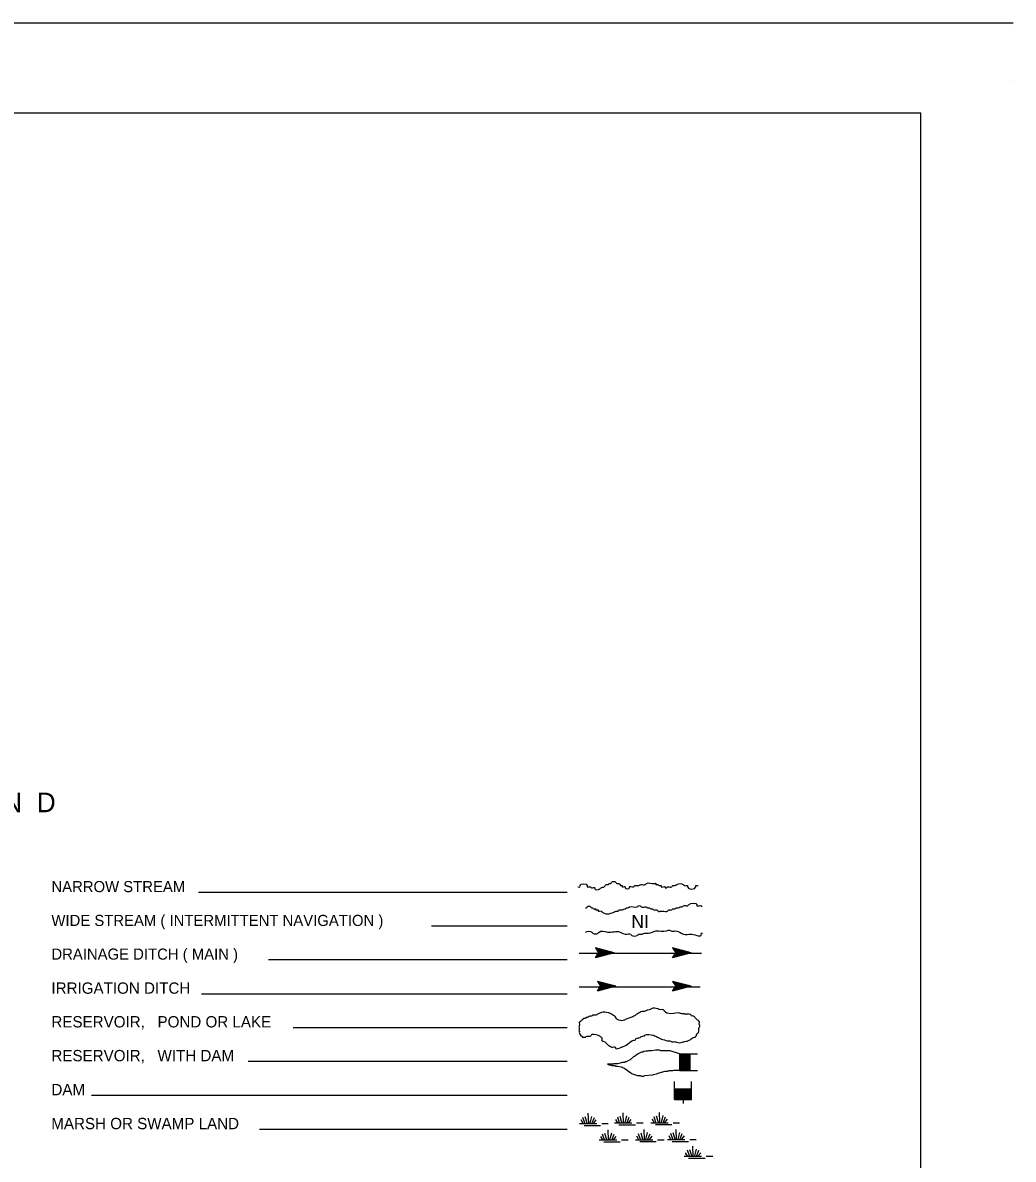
# Model space of a CAD drawing. Extents: x 1801812 to 2342521, y 16392469 to 16767754.
# Drawn here: x 2166526 to 2204403, y 16537235 to 16580704 of the extents above; entities that cross this region are included whole.
import ezdxf

# ---------------------------------------------------------------- set-up
doc = ezdxf.new("R2010")
doc.units = 0
doc.layers.add('L23', color=7, linetype='Continuous')
doc.layers.add('L26', color=7, linetype='Continuous')

msp = doc.modelspace()

# ---------------------------------------------------------------- linework, layer by layer
at = {"layer": 'L23'}
for p, q in [((1885490, 16577260), (2200864, 16577260)), ((2200864, 16396450), (2200864, 16577260)), ((2173241, 16547452), (2187344, 16547452)), ((2182159, 16546158), (2187344, 16546158)), ((2187798, 16545118), (2192476, 16545118)), ((2189139, 16545134), (2188431, 16545319)), ((2188431, 16545319), (2188548, 16545134)), ((2189139, 16545134), (2188431, 16544944)), ((2188431, 16544944), (2188548, 16545134)), ((2189033, 16545118), (2188474, 16544975)), ((2189060, 16545144), (2188484, 16545287)), ((2188959, 16545129), (2188484, 16544991)), ((2188981, 16545144), (2188490, 16545266)), ((2188875, 16545118), (2188500, 16545033)), ((2188891, 16545144), (2188527, 16545234)), ((2188801, 16545129), (2188527, 16545070)), ((2188674, 16545118), (2188532, 16545086)), ((2188801, 16545150), (2188542, 16545192)), ((2189139, 16545134), (2188548, 16545134)), ((2188690, 16545144), (2188558, 16545165)), ((2188600, 16545144), (2188558, 16545150)), ((2188632, 16545118), (2188558, 16545118)), ((2188822, 16545134), (2188632, 16545134)), ((2188759, 16545134), (2188632, 16545134)), ((2192085, 16545134), (2191372, 16545319)), ((2191372, 16545319), (2191494, 16545134)), ((2192085, 16545134), (2191372, 16544944)), ((2191372, 16544944), (2191494, 16545134)), ((2191974, 16545118), (2191415, 16544975)), ((2192001, 16545144), (2191425, 16545287)), ((2191900, 16545129), (2191425, 16544991)), ((2191927, 16545144), (2191430, 16545266)), ((2191816, 16545118), (2191441, 16545033)), ((2191832, 16545144), (2191467, 16545234)), ((2191742, 16545129), (2191467, 16545070)), ((2191615, 16545118), (2191473, 16545086)), ((2191742, 16545150), (2191483, 16545192)), ((2192085, 16545134), (2191494, 16545134)), ((2191631, 16545144), (2191499, 16545165)), ((2191541, 16545144), (2191499, 16545150)), ((2191573, 16545118), (2191499, 16545118)), ((2191768, 16545134), (2191573, 16545134)), ((2191700, 16545134), (2191573, 16545134)), ((2175918, 16544870), (2187344, 16544870)), ((2187798, 16543824), (2192434, 16543824)), ((2189208, 16543851), (2188500, 16544035)), ((2188500, 16544035), (2188616, 16543851)), ((2189208, 16543851), (2188500, 16543661)), ((2188500, 16543661), (2188616, 16543851)), ((2189102, 16543835), (2188542, 16543692)), ((2189123, 16543861), (2188548, 16544004)), ((2189023, 16543845), (2188548, 16543708)), ((2189049, 16543861), (2188558, 16543983)), ((2188944, 16543835), (2188569, 16543750)), ((2188959, 16543861), (2188590, 16543951)), ((2188864, 16543845), (2188590, 16543782)), ((2188743, 16543835), (2188600, 16543803)), ((2188864, 16543866), (2188606, 16543909)), ((2189208, 16543851), (2188616, 16543851)), ((2188759, 16543861), (2188627, 16543882)), ((2188664, 16543861), (2188627, 16543866)), ((2188701, 16543835), (2188627, 16543835)), ((2188891, 16543851), (2188701, 16543851)), ((2188822, 16543851), (2188701, 16543851)), ((2192085, 16543851), (2191372, 16544035)), ((2191372, 16544035), (2191494, 16543851)), ((2192085, 16543851), (2191372, 16543661)), ((2191372, 16543661), (2191494, 16543851)), ((2191974, 16543835), (2191415, 16543692)), ((2192001, 16543861), (2191425, 16544004)), ((2191900, 16543845), (2191425, 16543708)), ((2191927, 16543861), (2191430, 16543983)), ((2191816, 16543835), (2191441, 16543750)), ((2191832, 16543861), (2191467, 16543951)), ((2191742, 16543845), (2191467, 16543782)), ((2191615, 16543835), (2191473, 16543803)), ((2191742, 16543866), (2191483, 16543909)), ((2192085, 16543851), (2191494, 16543851)), ((2191631, 16543861), (2191499, 16543882)), ((2191541, 16543861), (2191499, 16543866)), ((2191573, 16543835), (2191499, 16543835)), ((2191768, 16543851), (2191573, 16543851)), ((2191700, 16543851), (2191573, 16543851)), ((2173357, 16543566), (2187344, 16543566)), ((2176868, 16542277), (2187344, 16542277)), ((2191642, 16541274), (2192333, 16541274)), ((2191642, 16541274), (2192043, 16540878)), ((2191642, 16541242), (2192043, 16540841)), ((2191642, 16541210), (2192043, 16540809)), ((2191642, 16541168), (2192043, 16540767)), ((2191642, 16541137), (2192043, 16540735)), ((2191673, 16541274), (2192043, 16540910)), ((2191710, 16541274), (2192043, 16540952)), ((2191747, 16541274), (2192043, 16540994)), ((2191784, 16541274), (2192043, 16541026)), ((2191816, 16541274), (2192043, 16541057)), ((2191858, 16541274), (2192043, 16541094)), ((2191900, 16541274), (2192043, 16541137)), ((2191932, 16541274), (2192043, 16541168)), ((2191964, 16541274), (2192043, 16541200)), ((2192001, 16541274), (2192043, 16541237)), ((2175142, 16540983), (2187344, 16540983)), ((2191642, 16541100), (2192043, 16540704)), ((2191642, 16541068), (2192043, 16540667)), ((2191642, 16541026), (2192043, 16540624)), ((2191642, 16540994), (2192006, 16540624)), ((2191642, 16540957), (2191974, 16540624)), ((2191642, 16540920), (2191943, 16540624)), ((2191642, 16540878), (2191900, 16540624)), ((2191642, 16540841), (2191869, 16540624)), ((2191642, 16540809), (2191826, 16540624)), ((2191642, 16540778), (2191790, 16540624)), ((2191642, 16540735), (2191747, 16540624)), ((2191642, 16540704), (2191716, 16540624)), ((2191642, 16540667), (2191684, 16540624)), ((2191642, 16540635), (2191647, 16540624)), ((2192043, 16540624), (2192333, 16540624)), ((2191452, 16539516), (2191452, 16540207)), ((2191452, 16539516), (2191848, 16539917)), ((2191452, 16539552), (2191816, 16539917)), ((2191452, 16539584), (2191774, 16539917)), ((2191452, 16539626), (2191731, 16539917)), ((2191452, 16539658), (2191700, 16539917)), ((2191452, 16539695), (2191668, 16539917)), ((2191452, 16539732), (2191631, 16539917)), ((2191452, 16539774), (2191589, 16539917)), ((2191452, 16539811), (2191557, 16539917)), ((2191452, 16539843), (2191526, 16539917)), ((2191452, 16539875), (2191494, 16539917)), ((2191483, 16539516), (2191885, 16539917)), ((2191515, 16539516), (2191916, 16539917)), ((2191557, 16539516), (2191958, 16539917)), ((2191589, 16539516), (2191990, 16539917)), ((2191626, 16539516), (2192027, 16539917)), ((2191658, 16539516), (2192059, 16539917)), ((2191700, 16539516), (2192101, 16539917)), ((2191731, 16539516), (2192101, 16539885)), ((2191768, 16539516), (2192101, 16539853)), ((2192101, 16539917), (2192101, 16540207)), ((2169160, 16539684), (2187344, 16539684)), ((2191790, 16539368), (2191790, 16539516)), ((2191805, 16539516), (2192101, 16539816)), ((2191848, 16539516), (2192101, 16539774)), ((2191885, 16539516), (2192101, 16539743)), ((2191916, 16539516), (2192101, 16539700)), ((2191948, 16539516), (2192101, 16539669)), ((2191990, 16539516), (2192101, 16539626)), ((2192027, 16539516), (2192101, 16539595)), ((2192059, 16539516), (2192101, 16539558)), ((2192091, 16539516), (2192101, 16539526)), ((2188167, 16538618), (2188152, 16538993)), ((2189498, 16538634), (2189482, 16539009)), ((2190892, 16538644), (2190876, 16539019)), ((2187814, 16538607), (2188484, 16538607)), ((2187951, 16538607), (2187877, 16538745)), ((2188014, 16538618), (2187940, 16538834)), ((2187993, 16538533), (2188616, 16538533)), ((2188109, 16538618), (2188035, 16538861)), ((2188226, 16538618), (2188289, 16538877)), ((2188289, 16538602), (2188384, 16538834)), ((2188358, 16538618), (2188458, 16538745)), ((2188664, 16538607), (2188917, 16538607)), ((2189150, 16538628), (2189815, 16538628)), ((2189282, 16538628), (2189208, 16538760)), ((2189350, 16538634), (2189276, 16538850)), ((2189324, 16538549), (2189952, 16538549)), ((2189440, 16538634), (2189366, 16538877)), ((2189556, 16538634), (2189625, 16538892)), ((2189625, 16538618), (2189715, 16538850)), ((2189693, 16538634), (2189794, 16538760)), ((2190000, 16538628), (2190248, 16538628)), ((2190543, 16538634), (2191209, 16538634)), ((2190675, 16538634), (2190602, 16538766)), ((2190739, 16538644), (2190665, 16538861)), ((2190718, 16538560), (2191341, 16538560)), ((2190834, 16538644), (2190760, 16538882)), ((2190950, 16538644), (2191019, 16538903)), ((2191019, 16538628), (2191108, 16538861)), ((2191082, 16538644), (2191182, 16538766)), ((2191394, 16538634), (2191642, 16538634)), ((2175575, 16538386), (2187344, 16538386)), ((2188706, 16537974), (2188632, 16538111)), ((2188775, 16537984), (2188701, 16538201)), ((2188864, 16537984), (2188791, 16538227)), ((2188923, 16537984), (2188907, 16538359)), ((2188981, 16537984), (2189049, 16538243)), ((2189049, 16537968), (2189139, 16538201)), ((2189118, 16537984), (2189218, 16538111)), ((2190084, 16537984), (2190010, 16538116)), ((2190147, 16537995), (2190074, 16538211)), ((2190243, 16537995), (2190169, 16538232)), ((2190301, 16537995), (2190285, 16538370)), ((2190359, 16537995), (2190422, 16538254)), ((2190422, 16537974), (2190517, 16538211)), ((2190491, 16537995), (2190591, 16538116)), ((2191314, 16537995), (2191240, 16538127)), ((2191383, 16538000), (2191309, 16538217)), ((2191473, 16538000), (2191399, 16538243)), ((2191531, 16538000), (2191515, 16538375)), ((2191589, 16538000), (2191658, 16538259)), ((2191658, 16537984), (2191747, 16538217)), ((2191726, 16538000), (2191826, 16538127)), ((2188574, 16537974), (2189239, 16537974)), ((2188748, 16537900), (2189377, 16537900)), ((2189424, 16537974), (2189672, 16537974)), ((2189952, 16537984), (2190617, 16537984)), ((2190126, 16537910), (2190749, 16537910)), ((2190802, 16537984), (2191050, 16537984)), ((2191182, 16537995), (2191848, 16537995)), ((2191357, 16537916), (2191985, 16537916)), ((2192032, 16537995), (2192281, 16537995)), ((2192164, 16537361), (2192149, 16537736)), ((2191816, 16537351), (2192481, 16537351)), ((2191948, 16537351), (2191874, 16537483)), ((2192017, 16537361), (2191943, 16537578)), ((2191990, 16537277), (2192618, 16537277)), ((2192106, 16537361), (2192032, 16537599)), ((2192222, 16537361), (2192291, 16537620)), ((2192291, 16537340), (2192381, 16537578)), ((2192360, 16537361), (2192460, 16537483)), ((2192666, 16537351), (2192914, 16537351))]:
    msp.add_line(p, q, dxfattribs=at)
for points in [[(2191642, 16541274), (2191283, 16541385), (2190924, 16541385), (2190881, 16541411), (2190739, 16541411), (2190575, 16541385), (2190459, 16541385), (2190417, 16541369), (2190359, 16541369), (2190274, 16541353), (2190232, 16541327), (2190190, 16541327), (2190031, 16541253), (2189973, 16541210), (2189952, 16541210), (2189915, 16541168), (2189889, 16541168), (2189751, 16541042), (2189635, 16540983), (2189609, 16540968), (2189567, 16540968), (2189535, 16540941), (2189466, 16540941), (2189266, 16540883), (2189123, 16540883), (2189107, 16540867), (2189023, 16540867), (2188886, 16540867), (2188907, 16540867), (2188944, 16540841), (2189023, 16540841), (2189049, 16540825), (2189165, 16540825), (2189192, 16540799), (2189223, 16540799), (2189266, 16540799), (2189408, 16540767), (2189551, 16540704), (2189773, 16540545), (2189810, 16540519), (2190031, 16540445), (2190132, 16540445), (2190190, 16540418), (2190258, 16540418), (2190316, 16540445), (2190602, 16540461), (2190644, 16540482), (2190760, 16540503), (2190860, 16540545), (2191098, 16540603), (2191198, 16540603), (2191240, 16540624), (2191383, 16540624), (2191425, 16540640), (2191647, 16540640)], [(2191642, 16541274), (2191642, 16540635)], [(2191642, 16540635), (2191642, 16540624), (2192043, 16540624), (2192043, 16541274)], [(2192091, 16539516), (2192101, 16539516), (2192101, 16539917), (2191452, 16539917)], [(2191452, 16539516), (2192091, 16539516)]]:
    msp.add_lwpolyline(points, dxfattribs=at)
for points in [[(2187750, 16547658), (2187835, 16547658), (2187835, 16547700), (2188115, 16547700), (2188115, 16547658), (2188231, 16547658), (2188273, 16547621), (2188400, 16547621), (2188400, 16547584), (2188600, 16547584), (2188643, 16547621), (2188759, 16547658), (2188843, 16547742), (2188886, 16547742), (2188923, 16547742), (2188959, 16547785), (2189002, 16547785), (2189039, 16547827), (2189208, 16547827), (2189239, 16547785), (2189324, 16547785), (2189408, 16547700), (2189451, 16547700), (2189451, 16547658), (2189482, 16547658), (2189567, 16547658), (2189567, 16547621), (2189725, 16547621), (2189725, 16547658), (2189889, 16547658), (2189931, 16547700), (2190010, 16547700), (2190047, 16547700), (2190174, 16547742), (2190332, 16547742), (2190375, 16547785), (2190691, 16547785), (2190734, 16547785), (2190734, 16547742), (2190818, 16547742), (2190860, 16547700), (2190934, 16547700), (2190934, 16547658), (2191098, 16547658), (2191098, 16547621), (2191140, 16547621), (2191182, 16547658), (2191214, 16547658), (2191341, 16547658), (2191383, 16547700), (2191457, 16547700), (2191541, 16547742), (2191784, 16547742), (2191826, 16547700), (2191943, 16547700), (2191943, 16547658), (2192265, 16547658), (2192265, 16547700), (2192349, 16547700)], [(2188041, 16546850), (2188083, 16546850), (2188115, 16546892), (2188241, 16546892), (2188284, 16546850), (2188326, 16546850), (2188358, 16546808), (2188442, 16546808), (2188442, 16546771), (2188527, 16546771), (2188527, 16546728), (2188569, 16546728), (2188643, 16546728), (2188685, 16546691), (2189123, 16546691), (2189208, 16546728), (2189292, 16546728), (2189334, 16546771), (2189451, 16546771), (2189535, 16546808), (2189577, 16546808), (2189609, 16546850), (2189651, 16546850), (2189730, 16546892), (2190015, 16546892), (2190089, 16546934), (2190132, 16546934), (2190174, 16546892), (2190332, 16546892), (2190375, 16546892), (2190417, 16546850), (2190501, 16546850), (2190543, 16546808), (2190617, 16546808), (2190660, 16546771), (2190781, 16546771), (2190818, 16546728), (2190939, 16546728), (2190982, 16546728), (2191182, 16546728), (2191225, 16546771), (2191341, 16546771), (2191383, 16546808), (2191467, 16546808), (2191510, 16546850), (2191584, 16546850), (2191668, 16546892), (2191710, 16546892), (2191747, 16546892), (2191790, 16546934), (2191948, 16546934), (2191990, 16546966), (2192307, 16546966), (2192307, 16546934), (2192391, 16546934), (2192476, 16546934), (2192476, 16546892)], [(2188041, 16545926), (2188284, 16545926), (2188326, 16545884), (2188527, 16545884), (2188569, 16545926), (2188886, 16545926), (2189366, 16545926), (2189577, 16545841), (2189773, 16545841), (2189815, 16545799), (2190015, 16545799), (2190089, 16545841), (2190174, 16545841), (2190301, 16545884), (2190459, 16545884), (2190739, 16545968), (2191140, 16545968), (2191225, 16546000), (2191267, 16546000), (2191309, 16545968), (2191467, 16545968), (2191710, 16545884), (2191790, 16545841), (2192106, 16545841), (2192476, 16545841), (2192476, 16545884), (2192518, 16545884)], [(2188527, 16541976), (2188585, 16541950), (2188664, 16541876), (2188664, 16541807), (2188701, 16541749), (2188727, 16541749), (2188923, 16541591), (2188965, 16541570), (2189049, 16541527), (2189192, 16541511), (2189192, 16541490), (2189392, 16541511), (2189435, 16541527), (2189651, 16541633), (2189889, 16541791), (2189952, 16541807), (2189989, 16541849), (2190132, 16541892), (2190190, 16541934), (2190274, 16541950), (2190316, 16541976), (2190644, 16541976), (2190802, 16541908), (2190897, 16541849), (2190955, 16541834), (2191167, 16541770), (2191309, 16541749), (2191341, 16541733), (2191467, 16541733), (2191526, 16541712), (2191747, 16541712), (2191805, 16541733), (2191890, 16541749), (2191964, 16541770), (2192048, 16541807), (2192207, 16541908), (2192233, 16541908), (2192291, 16541976), (2192307, 16542034), (2192333, 16542050), (2192376, 16542135), (2192391, 16542277), (2192418, 16542362), (2192391, 16542393), (2192391, 16542499), (2192376, 16542499), (2192376, 16542520), (2192333, 16542557), (2192307, 16542578), (2192233, 16542657), (2192149, 16542715), (2192106, 16542715), (2192090, 16542742), (2191906, 16542779), (2191869, 16542779), (2191826, 16542800), (2191726, 16542800), (2191684, 16542816), (2191309, 16542800), (2191056, 16542916), (2191040, 16542942), (2190982, 16542958), (2190881, 16542958), (2190818, 16542985), (2190559, 16542985), (2190517, 16542958), (2190433, 16542942), (2190401, 16542942), (2190359, 16542916), (2190216, 16542884), (2190031, 16542800), (2189852, 16542678), (2189567, 16542578), (2189535, 16542557), (2189324, 16542557), (2189223, 16542620), (2189208, 16542657), (2189150, 16542715), (2189081, 16542758), (2189049, 16542779), (2189023, 16542800), (2188907, 16542842), (2188785, 16542858), (2188542, 16542800), (2188400, 16542742), (2188315, 16542742), (2188299, 16542715), (2188183, 16542700), (2188115, 16542657), (2188072, 16542657), (2188057, 16542636), (2188014, 16542620), (2187972, 16542620), (2187940, 16542578), (2187914, 16542578), (2187898, 16542536), (2187856, 16542520)], [(2187856, 16542520), (2187856, 16542499), (2187835, 16542499), (2187814, 16542362), (2187798, 16542319), (2187798, 16542177), (2187798, 16542135), (2187814, 16542135), (2187814, 16542050), (2187835, 16542034), (2187835, 16542008), (2187856, 16542008), (2187856, 16541976), (2187877, 16541950), (2187898, 16541950), (2187914, 16541934), (2187914, 16541908), (2187940, 16541908), (2188057, 16541908), (2188072, 16541934), (2188241, 16541950), (2188257, 16541976), (2188527, 16541976)]]:
    msp.add_spline(points, degree=3, dxfattribs=at)
at = {"layer": 'L26'}
for p, q in [((2204402, 16580467), (2204402, 16580467)), ((2204403, 16578483), (2204403, 16578483)), ((2204403, 16578483), (2204403, 16578483)), ((2204403, 16578483), (2204403, 16578483))]:
    msp.add_line(p, q, dxfattribs=at)
msp.add_lwpolyline([(1882473, 16580704), (2204402, 16580704)], dxfattribs=at)

# ---------------------------------------------------------------- texts
at = {"layer": 'L23'}
for s, height, p in [('L  E  G  E  N  D', 749.98, (2160875, 16550509)), ('NARROW STREAM', 425.01, (2167623, 16547452)), ('WIDE STREAM ( INTERMITTENT NAVIGATION )', 425.01, (2167623, 16546158)), ('NI', 500, (2189799, 16546079)), ('DRAINAGE DITCH ( MAIN )', 425.01, (2167623, 16544870)), ('IRRIGATION DITCH', 433.31, (2167623, 16543566)), ('RESERVOIR,   POND OR LAKE', 433.31, (2167623, 16542277)), ('RESERVOIR,   WITH DAM', 433.31, (2167623, 16540983)), ('DAM', 433.3, (2167623, 16539684)), ('MARSH OR SWAMP LAND', 433.31, (2167618, 16538386))]:
    msp.add_text(s, height=height, dxfattribs=at).set_placement(p)

doc.saveas('drawing.dxf')
